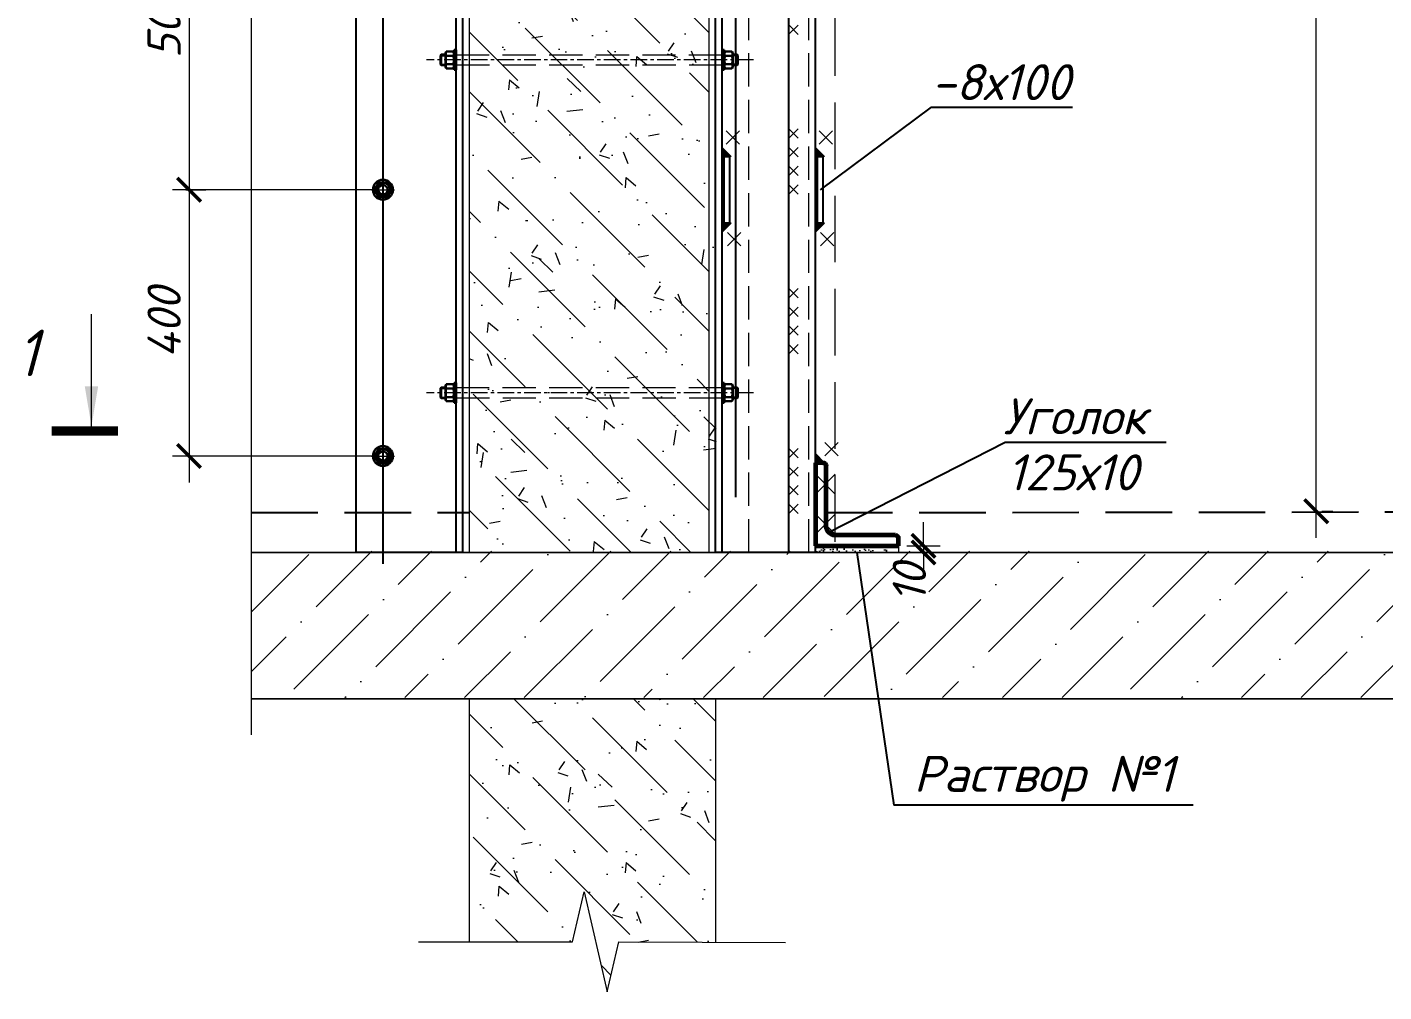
# Model space of a CAD drawing. Header units: millimetres. Extents: x 749182 to 2267578, y 70462 to 311449.
# Drawn here: x 2177274 to 2179313, y 155683 to 157133 of the extents above; entities that cross this region are included whole.
import ezdxf

# ---------------------------------------------------------------- set-up
doc = ezdxf.new("R2010")
doc.units = ezdxf.units.MM
for name, pattern in [('GOST2.303 4', [7, 5, -2, 0]), ('ГОСТ 2.303 4', [7, 5, -2, 0]), ('осеваяX2', [4, 2.5, -0.5, 0.5, -0.5])]:
    doc.linetypes.add(name, pattern=pattern)
doc.layers.get('Defpoints').update_dxf_attribs({"color": 255})
for name, color, linetype, lineweight in [('1Стены', 252, 'Continuous', 25), ('монолит', 176, 'Continuous', 50), ('Оси', 165, 'осеваяX2', 13), ('Размер', 7, 'Continuous', 13), ('сварка', 156, 'Continuous', 9), ('штрих', 8, 'Continuous', 5), ('штриховка кирпич', 42, 'Continuous', 5)]:
    doc.layers.add(name, color=color, linetype=linetype, lineweight=lineweight)
doc.layers.add('CS_UNPLOTTED', color=254, linetype='Continuous', plot=False)
doc.layers.add('металл', color=124, linetype='Continuous')
doc.layers.add('Текст', color=7, linetype='Continuous')
doc.styles.add('GOST 2.304_new', font='isocpeur.ttf', dxfattribs={"width": 0.9, "oblique": 15})
doc.styles.add('М2', font='isocpeui.ttf')
doc.dimstyles.new('SPDS', dxfattribs={"dimscale": 25, "dimtxt": 2.5, "dimasz": 1.77, "dimexe": 1.25, "dimexo": 0.625, "dimtad": 1, "dimdec": 0, "dimrnd": 0.001, "dimtxsty": 'GOST 2.304_new', "dimblk": 'ARCHTICK', "dimcen": 2.5, "dimdle": 2, "dimclrt": 256, "dimazin": 2, "dimtfac": 0.75, "dimtdec": 0, "dimtmove": 1, "dimatfit": 3, "dimfxl": 0, "dimtolj": 1, "dimlwd": 9, "dimlwe": 9, "dimarcsym": 0})
doc.dimstyles.new('SPDS 1_20', dxfattribs={"dimscale": 20, "dimtxt": 2.5, "dimasz": 1.77, "dimexe": 1.25, "dimexo": 0.625, "dimtad": 1, "dimdec": 0, "dimrnd": 0.001, "dimtxsty": 'М2', "dimblk": 'ARCHTICK', "dimcen": 2.5, "dimdle": 2, "dimclrt": 256, "dimadec": 0, "dimazin": 2, "dimtfac": 0.75, "dimtdec": 0, "dimtmove": 1, "dimatfit": 3, "dimfxl": 0, "dimtolj": 1, "dimlwd": 9, "dimlwe": 9, "dimarcsym": 0})

# ---------------------------------------------------------------- blocks, each defined once
blk = doc.blocks.new('свар')
at = {"layer": 'сварка', "color": 0, "linetype": 'Continuous', "ltscale": 10}
for p, q in [((10, 10), (-10, -10)), ((-10, 10), (10, -10))]:
    blk.add_line(p, q, dxfattribs=at)
blk = doc.blocks.new('_ArchTick')
at = {"color": 0, "linetype": 'ByBlock', "const_width": 0.15}
blk.add_lwpolyline([(-0.5, -0.5), (0.5, 0.5)], dxfattribs=at)
blk = doc.blocks.new('*D1073')
at = {"color": 0, "lineweight": 9, "ltscale": 20, "transparency": 16777216}
for p, q in [((2178620.7, 156353.3), (2178620.7, 156388.7)), ((2178595.8, 156353.3), (2178645.7, 156353.3)), ((2178595.8, 156343.3), (2178645.7, 156343.3)), ((2178620.7, 156353.3), (2178620.7, 156343.3)), ((2178620.7, 156343.3), (2178620.7, 156307.9))]:
    blk.add_line(p, q, dxfattribs=at)
at = {"layer": 'Defpoints', "color": 0, "lineweight": 20, "ltscale": 20, "transparency": 16777216}
for p in [(2178583.3, 156353.3), (2178583.3, 156343.3), (2178620.7, 156343.3)]:
    blk.add_point(p, dxfattribs=at)
at = {"color": 0, "lineweight": 9, "ltscale": 20, "transparency": 16777216, "xscale": 35.4, "yscale": 35.4, "zscale": 35.4}
for p, rotation in [((2178620.7, 156353.3), 270), ((2178620.7, 156343.3), 90)]:
    blk.add_blockref('_ArchTick', p, dxfattribs=dict(at, rotation=rotation))
at = {"ltscale": 20, "transparency": 16777216, "insert": (2178599.6, 156297.6), "char_height": 50, "attachment_point": 5, "rotation": 90, "style": 'М2'}
blk.add_mtext('\\A1;10', dxfattribs=at)
blk = doc.blocks.new('*D1256')
at = {"layer": 'Defpoints', "color": 0, "lineweight": 20, "ltscale": 20, "transparency": 16777216}
for p in [(2179206.8, 158705.3), (2179211, 158705.3), (2179206.8, 156405.3)]:
    blk.add_point(p, dxfattribs=at)
at = {"layer": 'Размер', "color": 0, "lineweight": 9, "ltscale": 20, "transparency": 16777216}
for p, q in [((2179211, 156365.3), (2179211, 158745.3)), ((2179219.3, 158705.3), (2179236, 158705.3)), ((2179219.3, 156405.3), (2179236, 156405.3))]:
    blk.add_line(p, q, dxfattribs=at)
at = {"layer": 'Размер', "color": 0, "lineweight": 9, "ltscale": 20, "transparency": 16777216, "xscale": 35.4, "yscale": 35.4, "zscale": 35.4}
for p, rotation in [((2179211, 158705.3), 90), ((2179211, 156405.3), 270)]:
    blk.add_blockref('_ArchTick', p, dxfattribs=dict(at, rotation=rotation))
at = {"layer": 'Размер', "ltscale": 20, "transparency": 16777216, "insert": (2179212.6, 157708.9), "char_height": 50, "width": 670.583, "attachment_point": 5, "rotation": 90, "style": 'М2'}
blk.add_mtext('\\A1;{\\C1;2200 } \\P(уточнять по АР)', dxfattribs=at)
blk = doc.blocks.new('*U809')
at = {"color": 0, "linetype": 'Continuous', "lineweight": -2, "ltscale": 100}
for p, q in [((0.83, 14.98), (-1.28, 13.09)), ((0.72, 12.98), (-1.16, 15.09)), ((0, 0), (0.95, 17.16)), ((0.61, 10.98), (-1.5, 9.1)), ((0.5, 8.99), (-1.39, 11.09)), ((0.39, 6.99), (-1.72, 5.1)), ((0.28, 4.99), (-1.61, 7.1)), ((0.17, 3), (-1.94, 1.11)), ((0.06, 1), (-1.83, 3.11))]:
    blk.add_line(p, q, dxfattribs=at)
blk = doc.blocks.new('*U1008')
at = {"layer": 'сварка', "linetype": 'Continuous', "ltscale": 15, "xscale": -6.999999999999999, "yscale": 6.999999999999999, "zscale": 6.999999999999999, "rotation": 356.8182644325913}
blk.add_blockref('*U809', (-6.8, -59.8), dxfattribs=at)
blk = doc.blocks.new('*U1007')
at = {"layer": 'Размер', "color": 0, "linetype": 'ByBlock', "lineweight": -2, "transparency": 16777216}
for p in [(0, 0), (0, -240), (0, -480), (0, -720), (0, -960), (0, -1200), (0, -1440), (0, -1680), (0, -1920), (0, -2160)]:
    blk.add_blockref('*U1008', p, dxfattribs=at)
blk = doc.blocks.new('м16')
at = {"layer": 'металл', "lineweight": 30, "ltscale": 20}
for p, q in [((-11, 6.4), (0, 12.7)), ((-11, -6.4), (-11, 6.4)), ((0, 12.7), (11, 6.4)), ((11, 6.4), (11, -6.4)), ((0, -12.7), (-11, -6.4)), ((11, -6.4), (0, -12.7))]:
    blk.add_line(p, q, dxfattribs=at)
blk.add_circle((0, 0), 15, dxfattribs=at)
for radius, start, end in [(10.4, 0, 180), (10.4, 180, 0), (6.92, 0, 180), (6.92, 180, 0)]:
    blk.add_arc((0, 0), radius, start, end, dxfattribs=at)
at = {"layer": 'металл', "linetype": 'Continuous', "lineweight": 25, "ltscale": 20}
blk.add_arc((0, 0), 8, 255, 165, dxfattribs=at)
at = {"layer": 'Оси', "ltscale": 20}
for p, q in [((17, 0), (-17.3, 0)), ((0, 17.3), (0, -17.3))]:
    blk.add_line(p, q, dxfattribs=at)
blk = doc.blocks.new('*D1078')
at = {"color": 0, "lineweight": 9, "ltscale": 20, "transparency": 16777216}
for p, q in [((2177517.2, 157428.1), (2177517.2, 156848.3)), ((2177796, 157388.1), (2177492.2, 157388.1)), ((2177796, 156888.3), (2177492.2, 156888.3))]:
    blk.add_line(p, q, dxfattribs=at)
at = {"layer": 'Defpoints', "color": 0, "lineweight": 20, "ltscale": 20, "transparency": 16777216}
for p in [(2177808.5, 157388.1), (2177517.2, 156888.3), (2177808.5, 156888.3)]:
    blk.add_point(p, dxfattribs=at)
at = {"color": 0, "lineweight": 9, "ltscale": 20, "transparency": 16777216, "xscale": 35.4, "yscale": 35.4, "zscale": 35.4}
for p, rotation in [((2177517.2, 157388.1), 90), ((2177517.2, 156888.3), 270)]:
    blk.add_blockref('_ArchTick', p, dxfattribs=dict(at, rotation=rotation))
at = {"ltscale": 20, "transparency": 16777216, "insert": (2177479.7, 157138.2), "char_height": 50, "attachment_point": 5, "rotation": 90, "style": 'М2'}
blk.add_mtext('\\A1;500', dxfattribs=at)
blk = doc.blocks.new('*D1080')
at = {"color": 0, "lineweight": 9, "ltscale": 20, "transparency": 16777216}
for p, q in [((2177517.2, 156928.4), (2177517.2, 156448.3)), ((2177512.5, 156888.4), (2177542.2, 156888.4)), ((2177796, 156488.3), (2177492.2, 156488.3))]:
    blk.add_line(p, q, dxfattribs=at)
at = {"layer": 'Defpoints', "color": 0, "lineweight": 20, "ltscale": 20, "transparency": 16777216}
for p in [(2177500, 156888.4), (2177517.2, 156488.3), (2177808.5, 156488.3)]:
    blk.add_point(p, dxfattribs=at)
at = {"color": 0, "lineweight": 9, "ltscale": 20, "transparency": 16777216, "xscale": 35.4, "yscale": 35.4, "zscale": 35.4}
for p, rotation in [((2177517.2, 156888.4), 90), ((2177517.2, 156488.3), 270)]:
    blk.add_blockref('_ArchTick', p, dxfattribs=dict(at, rotation=rotation))
at = {"ltscale": 20, "transparency": 16777216, "insert": (2177479.7, 156688.4), "char_height": 50, "attachment_point": 5, "rotation": 90, "style": 'М2'}
blk.add_mtext('\\A1;400', dxfattribs=at)

msp = doc.modelspace()

# ---------------------------------------------------------------- hatches: boundary and pattern name
at = {"layer": 'Размер', "ltscale": 20}
h = msp.add_hatch(dxfattribs=at)
h.set_pattern_fill('AR-SAND', color=256, scale=0.3)
h.set_pattern_definition([(37.5, (1404440.327, 509105.53), (-0.48000939, 14.68239712), [0, -11.5824, 0, -12.954, 0, -12.3825]), (7.5, (1404440.327, 509105.53), (13.4856985, 21.504753), [0, -6.2484, 0, -10.4394, 0, -4.0005]), (327.5, (1404430.954, 509105.53), (23.7297711, 0.04311554), [0, -3.81, 0, -13.716, 0, -17.907]), (317.5, (1404430.954, 509105.53), (22.90669357, 6.6878797), [0, -1.905, 0, -8.9916, 0, -10.287])])
h.paths.add_polyline_path([(2178583.3279, 156353.2765), (2178488.3279, 156353.2765), (2178488.3279, 156343.2765), (2178583.3279, 156343.2765)])
h.paths.add_polyline_path([(2178488.3279, 156353.2765), (2178458.3279, 156353.2765), (2178458.3279, 156343.2765), (2178488.3279, 156343.2765)])
at = {"layer": 'сварка', "linetype": 'Continuous', "ltscale": 5}
for points in [[(2178318.3378, 156938.3743), (2178318.3378, 156952.0177), (2178331.9812, 156938.3743)], [(2178458.3378, 156938.3743), (2178458.3378, 156952.0177), (2178471.9812, 156938.3743)], [(2178318.3378, 156838.1787), (2178318.3378, 156824.5353), (2178331.9812, 156838.1787)], [(2178458.3378, 156838.1787), (2178458.3378, 156824.5353), (2178471.9812, 156838.1787)], [(2178458.3378, 156478.2765), (2178458.3378, 156491.9199), (2178471.9812, 156478.2765)]]:
    msp.add_hatch(color=0, dxfattribs=at).paths.add_polyline_path(points, flags=0)
at = {"layer": 'штрих', "ltscale": 100}
h = msp.add_hatch(dxfattribs=at)
h.set_pattern_fill('AR-CONC', color=256, angle=-90)
h.set_pattern_definition([(320, (-39687977.61, -1355139.28), (-15.93908554, -182.184669), [19.05, -209.55]), (265, (-39687977.61, -1355139.28), (191.0568452, 35.2434214), [15.24, -167.6405842]), (10.4514447, (-39687978.94, -1355154.46), (175.1177519, -146.9412471), [16.1900088, -178.0902446]), (316.1842, (-39687926.81, -1355139.28), (-42.0423279, -271.0790409), [28.575, -314.325]), (6.6355576, (-39687930.32, -1355161.87), (247.4261246, -237.404134), [24.2850231, -267.1356082]), (261.1841512, (-39687926.8, -1355139.28), (247.4261246, -237.404134), [22.859967, -251.459732]), (291, (-39687939.51, -1355164.68), (-102.2651982, -151.61439127), [19.05, -209.55]), (236, (-39687939.51, -1355164.68), (184.1879661, -61.80202835), [15.24, -167.64]), (341.451445, (-39687948.04, -1355177.31), (81.9227689, -213.4164193), [16.1900088, -178.0899376]), (307.5, (-39687977.61, -1355139.28), (84.55503887, -3.08860325), [0, -165.608, 0, -170.18, 0, -168.275]), (277.5, (-39687977.61, -1355139.28), (100.18057482, -66.81966251), [0, -97.028, 0, -161.798, 0, -64.135]), (237.5, (-39687977.61, -1355082.64), (-5.72874399, -135.59059517), [0, -63.5, 0, -198.12, 0, -262.89]), (227.5, (-39687977.61, -1355057.24), (25.42649103, -148.1291814), [0, -82.55, 0, -131.572, 0, -186.69])])
h.paths.add_polyline_path([(2178309.3665, 156343.3906), (2178308.3378, 159101.2913), (2178308.3378, 159110.0413), (2178308.3378, 159127.5413), (2178308.3378, 159136.2913), (2178308.3378, 159303.4639), (2177938.3378, 159303.4639), (2177939.3665, 156343.3906)])
h = msp.add_hatch(dxfattribs=at)
h.set_pattern_fill('ANSI36', color=256, scale=20, angle=-90)
h.set_pattern_definition([(315, (-39664661.56, -1362698.72), (123.47852166, -33.67596045), [158.75, -31.75, 0, -31.75])])
h.paths.add_polyline_path([(2178298.3378, 156343.5388), (2178298.3378, 159101.2913), (2178298.3378, 159110.0413), (2178298.3378, 159127.5413), (2178298.3378, 159136.2913), (2178298.3378, 159303.4639), (2177938.3378, 159303.4639), (2177939.3665, 156343.3906)])
at = {"layer": 'штрих', "ltscale": 15}
h = msp.add_hatch(dxfattribs=at)
h.set_pattern_fill('ANSI36', color=256, scale=20)
h.set_pattern_definition([(45, (-39664661.56, -1362333.524), (33.67596045, 123.47852166), [158.75, -31.75, 0, -31.75])])
h.paths.add_polyline_path([(2177610.7501, 156345.2816), (2177610.7501, 156125.2816), (2182867.0737, 156125.2816), (2182867.0737, 156345.2816)])
at = {"layer": 'штрих', "ltscale": 100}
h = msp.add_hatch(dxfattribs=at)
h.set_pattern_fill('AR-CONC', color=256, angle=-90)
h.set_pattern_definition([(320, (-39687977.61, -1358319.28), (-15.93908554, -182.184669), [19.05, -209.55]), (265, (-39687977.61, -1358319.28), (191.0568452, 35.2434214), [15.24, -167.6405842]), (10.4514447, (-39687978.94, -1358334.46), (175.1177519, -146.9412471), [16.1900088, -178.0902446]), (316.1842, (-39687926.81, -1358319.28), (-42.0423279, -271.0790409), [28.575, -314.325]), (6.6355576, (-39687930.32, -1358341.87), (247.4261246, -237.404134), [24.2850231, -267.1356082]), (261.1841512, (-39687926.8, -1358319.28), (247.4261246, -237.404134), [22.859967, -251.459732]), (291, (-39687939.51, -1358344.68), (-102.2651982, -151.61439127), [19.05, -209.55]), (236, (-39687939.51, -1358344.68), (184.1879661, -61.80202835), [15.24, -167.64]), (341.451445, (-39687948.04, -1358357.31), (81.9227689, -213.4164193), [16.1900088, -178.0899376]), (307.5, (-39687977.61, -1358319.28), (84.55503887, -3.08860325), [0, -165.608, 0, -170.18, 0, -168.275]), (277.5, (-39687977.61, -1358319.28), (100.18057482, -66.81966251), [0, -97.028, 0, -161.798, 0, -64.135]), (237.5, (-39687977.61, -1358262.64), (-5.72874399, -135.59059517), [0, -63.5, 0, -198.12, 0, -262.89]), (227.5, (-39687977.61, -1358237.24), (25.42649103, -148.1291814), [0, -82.55, 0, -131.572, 0, -186.69])])
h.paths.add_polyline_path([(2177938.3676, 155758.5099), (2178093.1927, 155758.3259), (2178110.7993, 155833.301), (2178145.5861, 155683.2514), (2178163.1926, 155758.2265), (2178308.3609, 155757.8839), (2178308.3378, 155921.2913), (2178308.3378, 155930.0413), (2178308.3378, 155947.5413), (2178308.3378, 155956.2913), (2178308.3378, 156123.4639), (2177938.3378, 156123.4639)])
h = msp.add_hatch(dxfattribs=at)
h.set_pattern_fill('ANSI36', color=256, scale=20, angle=-90)
h.set_pattern_definition([(315, (-39664661.56, -1365878.72), (123.47852166, -33.67596045), [158.75, -31.75, 0, -31.75])])
h.paths.add_polyline_path([(2178163.1926, 155758.2265), (2178308.3609, 155757.8839), (2178308.3378, 155921.2913), (2178308.3378, 155930.0413), (2178308.3378, 155947.5413), (2178308.3378, 155956.2913), (2178308.3378, 156123.4639), (2177938.3378, 156123.4639), (2177938.3676, 155758.5099), (2178093.1927, 155758.3259), (2178110.7993, 155833.301), (2178145.5861, 155683.2514)])

# ---------------------------------------------------------------- linework, layer by layer
at = {"ltscale": 100}
for p, q in [((2178632.5407, 157012.3888), (2178465.3668, 156888.2766)), ((2178632.5407, 157012.3888), (2178844.956, 157012.3888)), ((2178743.388, 156508.6494), (2178478.4383, 156373.377)), ((2178985.6305, 156508.6494), (2178743.388, 156508.6494))]:
    msp.add_line(p, q, dxfattribs=at)
at = {"layer": '1Стены', "color": 0, "linetype": 'ГОСТ 2.303 4', "lineweight": 13, "ltscale": 10}
for p, q in [((2178358.3146, 156343.2765), (2178358.3146, 158733.3357)), ((2178448.3378, 156343.2765), (2178448.3378, 158733.2765))]:
    msp.add_line(p, q, dxfattribs=at)
at = {"layer": '1Стены', "color": 0, "linetype": 'ГОСТ 2.303 4', "lineweight": 13, "ltscale": 20}
msp.add_line((2178488.3378, 156359.2765), (2178488.3378, 158703.2765), dxfattribs=at)
at = {"layer": '1Стены', "color": 0, "linetype": 'GOST2.303 4', "ltscale": 20}
for p, q in [((2177610.7501, 156403.2765), (2177938.3378, 156403.2765)), ((2178474.3378, 156403.2765), (2180202.1744, 156405.2816))]:
    msp.add_line(p, q, dxfattribs=at)
at = {"layer": '1Стены', "color": 0, "linetype": 'ГОСТ 2.303 4', "lineweight": 13, "ltscale": 50}
msp.add_line((2178458.3378, 156343.2765), (2180218.1646, 156345.2816), dxfattribs=at)
at = {"layer": 'CS_UNPLOTTED', "ltscale": 20}
for p, q in [((2177808.481, 159251.4254), (2177808.481, 156326.55)), ((2178338.3378, 159251.4155), (2178338.3378, 156426.5401))]:
    msp.add_line(p, q, dxfattribs=at)
at = {"layer": 'металл', "color": 0, "ltscale": 20}
for p, q in [((2177768.481, 156343.3977), (2177768.481, 158733.2864)), ((2177918.481, 156343.3939), (2177918.481, 158733.2864)), ((2177928.481, 156343.3977), (2177928.481, 158733.2864)), ((2178308.3378, 156343.2765), (2178308.3378, 158733.2864)), ((2178318.3378, 156343.2765), (2178318.3378, 158733.2962)), ((2178418.3378, 156343.2765), (2178418.3378, 158733.395)), ((2178458.3378, 156343.2765), (2178458.3378, 158733.2765)), ((2177928.481, 156343.3977), (2177768.481, 156343.3977)), ((2178458.3279, 156343.2765), (2178308.3378, 156343.2765))]:
    msp.add_line(p, q, dxfattribs=at)
at = {"layer": 'металл', "linetype": 'Continuous', "lineweight": 30, "ltscale": 10}
for p, q in [((2177896.2037, 157091.2868), (2177895.1217, 157090.2048)), ((2177895.1217, 157090.2048), (2177895.1217, 157076.3688)), ((2177896.2037, 157091.2868), (2177896.2037, 157075.2868)), ((2177896.2037, 157091.2868), (2177902.481, 157091.2868)), ((2177902.481, 157093.7368), (2177903.781, 157095.9885)), ((2177902.481, 157083.2868), (2177902.481, 157093.7368)), ((2177903.781, 157095.9885), (2177914.181, 157095.9885)), ((2177914.181, 157089.6376), (2177903.781, 157089.6376)), ((2177915.481, 157093.7368), (2177914.181, 157095.9885)), ((2177915.481, 157098.2868), (2177915.481, 157068.2868)), ((2177918.481, 157098.2868), (2177915.481, 157098.2868)), ((2177915.481, 157083.2868), (2177915.481, 157093.7368)), ((2177915.481, 157091.2868), (2177915.481, 157075.2868)), ((2177918.481, 157068.2868), (2177918.481, 157098.2868)), ((2178318.3378, 157068.2822), (2178318.3378, 157098.2822)), ((2178318.3378, 157098.2822), (2178321.3378, 157098.2822)), ((2178321.3378, 157098.2822), (2178321.3378, 157068.2822)), ((2178321.3378, 157093.7322), (2178322.6378, 157095.9839)), ((2178321.3378, 157083.2822), (2178321.3378, 157093.7322)), ((2178321.3378, 157091.2822), (2178321.3378, 157075.2822)), ((2178333.0378, 157095.9839), (2178322.6378, 157095.9839)), ((2178322.6378, 157089.6331), (2178333.0378, 157089.6331)), ((2178334.3378, 157093.7322), (2178333.0378, 157095.9839)), ((2178334.3378, 157083.2822), (2178334.3378, 157093.7322)), ((2178340.6151, 157091.2822), (2178334.3378, 157091.2822)), ((2178340.6151, 157091.2822), (2178341.6971, 157090.2002)), ((2178340.6151, 157091.2822), (2178340.6151, 157075.2822)), ((2178341.6971, 157090.2002), (2178341.6971, 157076.3642)), ((2177895.1217, 157076.3688), (2177896.2037, 157075.2868)), ((2177902.481, 157075.2868), (2177896.2037, 157075.2868)), ((2177902.481, 157083.2868), (2177902.481, 157072.8368)), ((2177902.481, 157072.8368), (2177903.781, 157070.5851)), ((2177914.181, 157076.9359), (2177903.781, 157076.9359)), ((2177903.781, 157070.5851), (2177914.181, 157070.5851)), ((2177915.481, 157072.8368), (2177914.181, 157070.5851)), ((2177915.481, 157083.2868), (2177915.481, 157072.8368)), ((2177915.481, 157068.2868), (2177918.481, 157068.2868)), ((2178321.3378, 157068.2822), (2178318.3378, 157068.2822)), ((2178321.3378, 157083.2822), (2178321.3378, 157072.8322)), ((2178321.3378, 157072.8322), (2178322.6378, 157070.5805)), ((2178322.6378, 157076.9314), (2178333.0378, 157076.9314)), ((2178333.0378, 157070.5805), (2178322.6378, 157070.5805)), ((2178334.3378, 157072.8322), (2178333.0378, 157070.5805)), ((2178334.3378, 157083.2822), (2178334.3378, 157072.8322)), ((2178334.3378, 157075.2822), (2178340.6151, 157075.2822)), ((2178341.6971, 157076.3642), (2178340.6151, 157075.2822)), ((2177896.2037, 156591.2868), (2177895.1217, 156590.2048)), ((2177895.1217, 156590.2048), (2177895.1217, 156576.3688)), ((2177896.2037, 156591.2868), (2177896.2037, 156575.2868)), ((2177896.2037, 156591.2868), (2177902.481, 156591.2868)), ((2177902.481, 156593.7368), (2177903.781, 156595.9885)), ((2177902.481, 156583.2868), (2177902.481, 156593.7368)), ((2177902.481, 156583.2868), (2177902.481, 156572.8368)), ((2177903.781, 156595.9885), (2177914.181, 156595.9885)), ((2177914.181, 156589.6376), (2177903.781, 156589.6376)), ((2177915.481, 156593.7368), (2177914.181, 156595.9885)), ((2177915.481, 156598.2868), (2177915.481, 156568.2868)), ((2177918.481, 156598.2868), (2177915.481, 156598.2868)), ((2177915.481, 156583.2868), (2177915.481, 156593.7368)), ((2177915.481, 156591.2868), (2177915.481, 156575.2868)), ((2177915.481, 156583.2868), (2177915.481, 156572.8368)), ((2177918.481, 156568.2868), (2177918.481, 156598.2868)), ((2178318.3378, 156568.2822), (2178318.3378, 156598.2822)), ((2178318.3378, 156598.2822), (2178321.3378, 156598.2822)), ((2178321.3378, 156598.2822), (2178321.3378, 156568.2822)), ((2178321.3378, 156593.7322), (2178322.6378, 156595.9839)), ((2178321.3378, 156583.2822), (2178321.3378, 156593.7322)), ((2178321.3378, 156591.2822), (2178321.3378, 156575.2822)), ((2178321.3378, 156583.2822), (2178321.3378, 156572.8322)), ((2178333.0378, 156595.9839), (2178322.6378, 156595.9839)), ((2178322.6378, 156589.6331), (2178333.0378, 156589.6331)), ((2178334.3378, 156593.7322), (2178333.0378, 156595.9839)), ((2178334.3378, 156583.2822), (2178334.3378, 156593.7322)), ((2178340.6151, 156591.2822), (2178334.3378, 156591.2822)), ((2178334.3378, 156583.2822), (2178334.3378, 156572.8322)), ((2178340.6151, 156591.2822), (2178341.6971, 156590.2002)), ((2178340.6151, 156591.2822), (2178340.6151, 156575.2822)), ((2178341.6971, 156590.2002), (2178341.6971, 156576.3642)), ((2177895.1217, 156576.3688), (2177896.2037, 156575.2868)), ((2177902.481, 156575.2868), (2177896.2037, 156575.2868)), ((2177902.481, 156572.8368), (2177903.781, 156570.5851)), ((2177914.181, 156576.9359), (2177903.781, 156576.9359)), ((2177903.781, 156570.5851), (2177914.181, 156570.5851)), ((2177915.481, 156572.8368), (2177914.181, 156570.5851)), ((2177915.481, 156568.2868), (2177918.481, 156568.2868)), ((2178321.3378, 156568.2822), (2178318.3378, 156568.2822)), ((2178321.3378, 156572.8322), (2178322.6378, 156570.5805)), ((2178322.6378, 156576.9314), (2178333.0378, 156576.9314)), ((2178333.0378, 156570.5805), (2178322.6378, 156570.5805)), ((2178334.3378, 156572.8322), (2178333.0378, 156570.5805)), ((2178334.3378, 156575.2822), (2178340.6151, 156575.2822)), ((2178341.6971, 156576.3642), (2178340.6151, 156575.2822))]:
    msp.add_line(p, q, dxfattribs=at)
at = {"layer": 'металл', "color": 0, "linetype": 'Continuous', "lineweight": 60, "ltscale": 20, "extrusion": (0, 0, -1)}
for p, q in [((2178458.3378, 156478.2765), (2178458.3378, 156353.2765)), ((2178469.7378, 156478.2765), (2178458.3378, 156478.2765)), ((2178474.3378, 156383.2765), (2178474.3378, 156473.6765)), ((2178578.7378, 156369.2765), (2178488.3378, 156369.2765)), ((2178583.3378, 156353.2765), (2178583.3378, 156364.6765)), ((2178458.3378, 156353.2765), (2178583.3378, 156353.2765))]:
    msp.add_line(p, q, dxfattribs=at)
at = {"layer": 'металл', "color": 0, "ltscale": 20}
for points in [[(2178321.3469, 156938.2765), (2178329.3469, 156938.2765), (2178329.3469, 156838.2765), (2178321.3469, 156838.2765)], [(2178461.3469, 156938.2765), (2178469.3469, 156938.2765), (2178469.3469, 156838.2765), (2178461.3469, 156838.2765)]]:
    msp.add_lwpolyline(points, close=True, dxfattribs=at)
at = {"layer": 'металл', "linetype": 'Continuous', "lineweight": 30, "ltscale": 10}
for centre, radius, start, end in [((2177908.4213, 157092.813), 5.6228, 154.3842475, 214.3842473), ((2177923.8161, 157083.2868), 21.0175, 162.4120461, 197.5879539), ((2177909.5406, 157092.813), 5.6228, 325.6157527, 25.6157525), ((2177894.1459, 157083.2868), 21.0175, 342.4120461, 17.5879539), ((2178327.2781, 157092.8085), 5.6228, 154.3842475, 214.3842473), ((2178342.6729, 157083.2822), 21.0175, 162.4120461, 197.5879539), ((2178328.3974, 157092.8085), 5.6228, 325.6157527, 25.6157525), ((2178313.0027, 157083.2822), 21.0175, 342.4120461, 17.5879539), ((2177908.4213, 157073.7605), 5.6228, 145.6157527, 205.6157525), ((2177909.5406, 157073.7605), 5.6228, 334.3842475, 34.3842473), ((2178327.2781, 157073.756), 5.6228, 145.6157527, 205.6157525), ((2178328.3974, 157073.756), 5.6228, 334.3842475, 34.3842473), ((2177908.4213, 156592.813), 5.6228, 154.3842475, 214.3842473), ((2177923.8161, 156583.2868), 21.0175, 162.4120461, 197.5879539), ((2177909.5406, 156592.813), 5.6228, 325.6157527, 25.6157525), ((2177894.1459, 156583.2868), 21.0175, 342.4120461, 17.5879539), ((2178327.2781, 156592.8085), 5.6228, 154.3842475, 214.3842473), ((2178342.6729, 156583.2822), 21.0175, 162.4120461, 197.5879539), ((2178328.3974, 156592.8085), 5.6228, 325.6157527, 25.6157525), ((2178313.0027, 156583.2822), 21.0175, 342.4120461, 17.5879539), ((2177908.4213, 156573.7605), 5.6228, 145.6157527, 205.6157525), ((2177909.5406, 156573.7605), 5.6228, 334.3842475, 34.3842473), ((2178327.2781, 156573.756), 5.6228, 145.6157527, 205.6157525), ((2178328.3974, 156573.756), 5.6228, 334.3842475, 34.3842473)]:
    msp.add_arc(centre, radius, start, end, dxfattribs=at)
at = {"layer": 'металл', "color": 0, "linetype": 'Continuous', "lineweight": 60, "ltscale": 20, "extrusion": (0, 0, -1)}
for centre, radius, start, end in [((-2178469.7378, 156473.6765), 4.6, 90, 180), ((-2178488.3378, 156383.2765), 14, 270, 0), ((-2178578.7378, 156364.6765), 4.6, 90, 180)]:
    msp.add_arc(centre, radius, start, end, dxfattribs=at)
at = {"layer": 'монолит', "color": 0, "lineweight": 25, "ltscale": 100}
for p, q in [((2177610.7501, 156343.2765), (2182867.0737, 156345.2816)), ((2177610.7501, 156123.2765), (2182867.0737, 156125.2816))]:
    msp.add_line(p, q, dxfattribs=at)
at = {"layer": 'Оси', "ltscale": 10}
for p, q in [((2178365.6002, 157083.2822), (2177873.9386, 157083.2868)), ((2178365.6002, 156583.2822), (2177873.9386, 156583.2868))]:
    msp.add_line(p, q, dxfattribs=at)
at = {"layer": 'Размер', "ltscale": 100}
for p, q in [((2177938.3378, 159303.3164), (2177938.3378, 156343.3164)), ((2178298.3378, 159303.4639), (2178298.3378, 156343.2765)), ((2177938.3378, 156123.3164), (2177938.3378, 155758.5099)), ((2178308.3378, 156123.4639), (2178308.3378, 155757.884))]:
    msp.add_line(p, q, dxfattribs=at)
at = {"layer": 'Размер', "linetype": 'Continuous', "ltscale": 20}
msp.add_line((2177370.5351, 156533.0235), (2177370.5351, 156701.2656), dxfattribs=at)
at = {"layer": 'Размер', "color": 0, "linetype": 'Continuous', "ltscale": 20, "const_width": 14}
msp.add_lwpolyline([(2177310.5351, 156526.0235), (2177410.5351, 156526.0235)], dxfattribs=at)
at = {"layer": 'Размер', "color": 0, "ltscale": 20}
msp.add_lwpolyline([(2178458.3279, 156353.2765), (2178583.3279, 156353.2765), (2178583.3279, 156343.2765), (2178458.3279, 156343.2765)], close=True, dxfattribs=at)
at = {"layer": 'Размер', "linetype": 'Continuous', "ltscale": 20}
msp.add_solid([(2177370.5351, 156533.0235), (2177360.4795, 156593.1135), (2177380.5907, 156593.1135)], dxfattribs=at)
at = {"layer": 'сварка', "color": 0, "linetype": 'Continuous', "ltscale": 5}
for p, q in [((2178318.3378, 156938.3743), (2178318.3378, 156952.0177)), ((2178318.3378, 156952.0177), (2178331.9812, 156938.3743)), ((2178458.3378, 156938.3743), (2178458.3378, 156952.0177)), ((2178458.3378, 156952.0177), (2178471.9812, 156938.3743)), ((2178331.9812, 156938.3743), (2178318.3378, 156938.3743)), ((2178471.9812, 156938.3743), (2178458.3378, 156938.3743)), ((2178318.3378, 156838.1787), (2178318.3378, 156824.5353)), ((2178318.3378, 156824.5353), (2178331.9812, 156838.1787)), ((2178331.9812, 156838.1787), (2178318.3378, 156838.1787)), ((2178458.3378, 156838.1787), (2178458.3378, 156824.5353)), ((2178458.3378, 156824.5353), (2178471.9812, 156838.1787)), ((2178471.9812, 156838.1787), (2178458.3378, 156838.1787)), ((2178458.3378, 156478.2765), (2178458.3378, 156491.9199)), ((2178458.3378, 156491.9199), (2178471.9812, 156478.2765)), ((2178471.9812, 156478.2765), (2178458.3378, 156478.2765))]:
    msp.add_line(p, q, dxfattribs=at)
at = {"layer": 'сварка', "color": 0, "linetype": 'Continuous', "ltscale": 15}
for p, q in [((2178458.3279, 156478.2765), (2178458.3279, 156353.2765)), ((2178458.3279, 156460.7765), (2178488.3279, 156430.7765)), ((2178458.3279, 156430.7765), (2178488.3279, 156460.7765)), ((2178458.3279, 156400.7765), (2178488.3279, 156370.7765)), ((2178458.3279, 156370.7765), (2178488.3279, 156400.7765))]:
    msp.add_line(p, q, dxfattribs=at)
at = {"layer": 'Текст', "linetype": 'Continuous', "lineweight": 25, "ltscale": 10}
for p, q in [((2177895.1217, 157090.2048), (2177902.481, 157090.2048)), ((2178341.6971, 157090.2002), (2178334.3378, 157090.2002)), ((2177895.1217, 157076.3688), (2177902.481, 157076.3688)), ((2178341.6971, 157076.3642), (2178334.3378, 157076.3642)), ((2177895.1217, 156590.2048), (2177902.481, 156590.2048)), ((2178341.6971, 156590.2002), (2178334.3378, 156590.2002)), ((2177895.1217, 156576.3688), (2177902.481, 156576.3688)), ((2178341.6971, 156576.3642), (2178334.3378, 156576.3642))]:
    msp.add_line(p, q, dxfattribs=at)
at = {"layer": 'Текст', "ltscale": 20}
for p in [(2178520.8279, 156343.2765), (2179025.8812, 155963.7588)]:
    msp.add_line(p, (2178576.0877, 155963.7588), dxfattribs=at)
at = {"layer": 'штриховка кирпич', "linetype": 'ГОСТ 2.303 4', "lineweight": 13, "ltscale": 10}
for p, q in [((2178318.3378, 157090.6322), (2177918.481, 157090.6368)), ((2177918.481, 157075.9368), (2178318.3378, 157075.9322)), ((2178318.3378, 156590.6322), (2177918.481, 156590.6368)), ((2177918.481, 156575.9368), (2178318.3378, 156575.9322))]:
    msp.add_line(p, q, dxfattribs=at)
at = {"layer": 'штриховка кирпич', "color": 0, "linetype": 'Continuous', "ltscale": 15}
msp.add_lwpolyline([(2177610.7501, 159623.1883), (2177610.7501, 158082.8834), (2177667.0001, 158069.7584), (2177554.5001, 158043.5084), (2177610.7501, 158030.3834), (2177610.7501, 156069.1846)], dxfattribs=at)
at = {"layer": 'штриховка кирпич', "linetype": 'Continuous', "ltscale": 20}
msp.add_lwpolyline([(2177862.0711, 155758.6005), (2178093.1927, 155758.3259), (2178110.7993, 155833.301), (2178145.5861, 155683.2514), (2178163.1926, 155758.2265), (2178413.5874, 155757.6356)], dxfattribs=at)

# ---------------------------------------------------------------- block references
at = {"layer": 'Размер'}
msp.add_blockref('*U1007', (2178425.1223, 158614.5881), dxfattribs=at)
at = {"layer": 'Размер', "color": 0, "xscale": -1, "rotation": 89.99999999762781}
for p in [(2178334.0932, 156967.0069), (2178474.0932, 156967.0069), (2178336.0968, 156814.1328), (2178476.0968, 156814.1328), (2178482.5121, 156498.4901)]:
    msp.add_blockref('свар', p, dxfattribs=at)
at = {"layer": 'Размер', "xscale": -1, "rotation": 89.99999999988889}
for p in [(2177808.481, 156888.2765), (2177808.481, 156488.2765)]:
    msp.add_blockref('м16', p, dxfattribs=at)

# ---------------------------------------------------------------- texts
at = {"layer": 'Размер', "linetype": 'Continuous', "ltscale": 20, "style": 'GOST 2.304_new', "oblique": 15, "width": 0.9}
msp.add_text('1', height=70, dxfattribs=at).set_placement((2177258.3299, 156608.1469))
at = {"layer": 'Текст', "ltscale": 20, "style": 'М2'}
for s, p in [('-8х100', (2178632.5407, 157022.9587)), ('Уголок', (2178740.4723, 156520.8832)), ('125х10', (2178746.243, 156436.7432)), ('Раствор №1', (2178606.0877, 155983.7588))]:
    msp.add_text(s, height=54, dxfattribs=at).set_placement(p)

# ---------------------------------------------------------------- dimensions: what is measured, and where the dimension line sits
at = {"ltscale": 20}
for base, p1, p2, picture, middle in [((2177517.2177, 156888.2765), (2177808.481, 157388.1039), (2177808.481, 156888.2765), '*D1078', (2177479.7177, 157138.1902)), ((2177517.2177, 156488.2765), (2177500.0314, 156888.4491), (2177808.481, 156488.2765), '*D1080', (2177479.7177, 156688.3628))]:
    dim = msp.add_linear_dim(base=base, p1=p1, p2=p2, angle=90, dimstyle='SPDS', override={"dimscale": 20, "dimtxsty": 'М2', "dimfxl": 1.25, "dimtfill": 0, "dimarcsym": 1}, dxfattribs=at)
    dim.commit()
    dim.dimension.update_dxf_attribs({"geometry": picture, "text_midpoint": middle})
dim = msp.add_linear_dim(base=(2178620.7427, 156343.2765), p1=(2178583.3378, 156353.2765), p2=(2178583.3378, 156343.2765), angle=90, dimstyle='SPDS', override={"dimscale": 20, "dimtxsty": 'М2', "dimfxl": 1.25, "dimtfill": 0, "dimarcsym": 1}, dxfattribs=at)
dim.commit()
dim.dimension.update_dxf_attribs({"geometry": '*D1073', "text_midpoint": (2178637.1417, 156297.614), "dimtype": 160})
at = {"layer": 'Размер', "ltscale": 20}
dim = msp.add_linear_dim(base=(2179211.0392, 158705.2816), p1=(2179206.7727, 156405.2816), p2=(2179206.7727, 158705.2816), angle=90, text='{\\C1;2200 } \\P(уточнять по АР)', dimstyle='SPDS 1_20', override={"dimtxsty": 'М2'}, dxfattribs=at)
dim.commit()
dim.dimension.update_dxf_attribs({"geometry": '*D1256', "text_midpoint": (2179301.7254, 157708.9157), "dimtype": 160})

doc.saveas('drawing.dxf')
